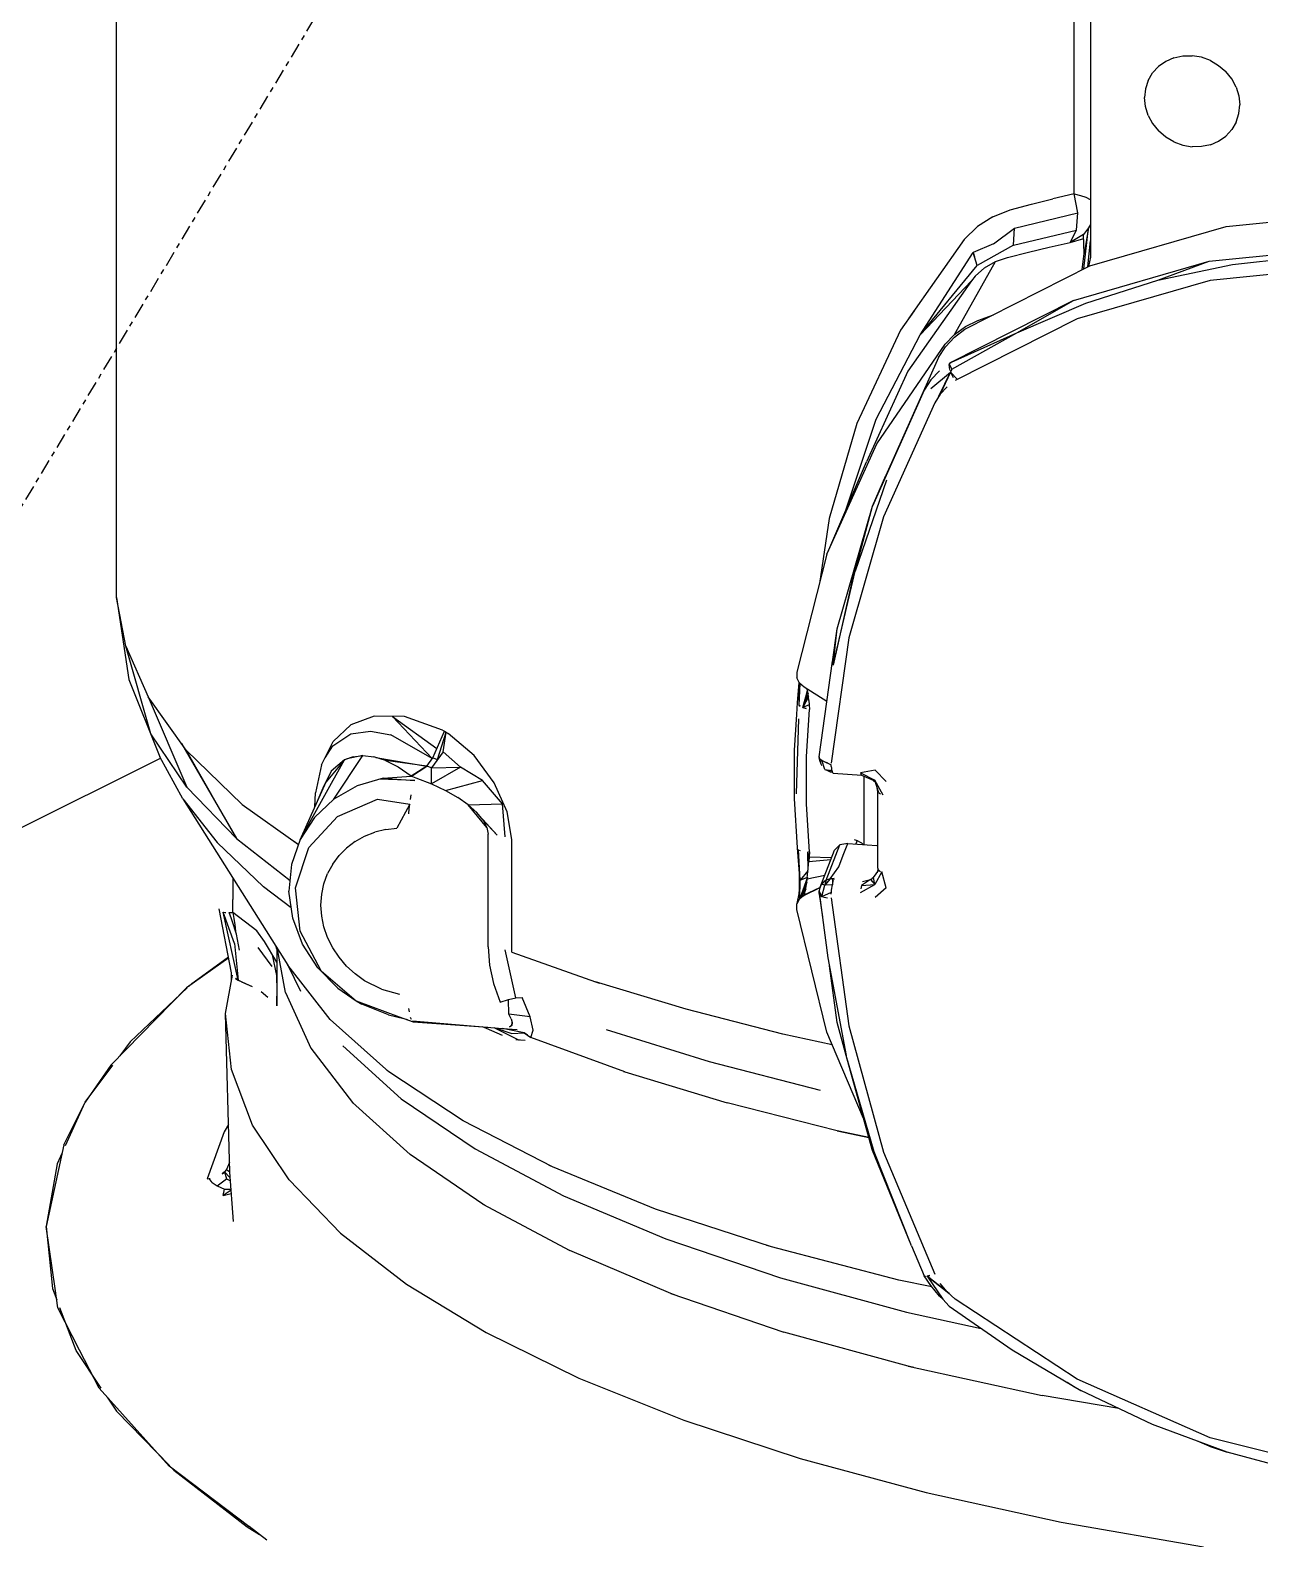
# Model space of a CAD drawing. Header units: millimetres. Extents: x -57554 to 16546, y 2142 to 98430.
# Drawn here: x -41620.9 to -41381.2, y 89984 to 90278.2 of the extents above; entities that cross this region are included whole.
import ezdxf

# ---------------------------------------------------------------- set-up
doc = ezdxf.new("R2010")
doc.units = ezdxf.units.MM
doc.linetypes.add('DXK_LINE_DOT3', pattern=[5.9187, 2.979, -0.9799, 0.9799, -0.9799])

msp = doc.modelspace()

# ---------------------------------------------------------------- linework, layer by layer
at = {"color": 1, "linetype": 'DXK_LINE_DOT3'}
msp.add_line((-42038.94, 89491.33), (-39029.54, 94507.43), dxfattribs=at)
at = {"color": 2, "linetype": 'Continuous'}
for p, q in [((-41604.11, 90167.53), (-41604.14, 90631.12)), ((-41417.44, 90246.27), (-41417.44, 90385.01)), ((-41414.21, 90370.96), (-41414.21, 90233.94)), ((-41397.97, 90272.8), (-41399.58, 90272.1)), ((-41397.97, 90272.8), (-41396.23, 90273.18)), ((-41396.23, 90273.18), (-41394.42, 90273.21)), ((-41392.6, 90272.91), (-41394.42, 90273.21)), ((-41390.86, 90272.27), (-41392.6, 90272.91)), ((-41390.86, 90272.27), (-41389.25, 90271.33)), ((-41403, 90268.37), (-41402.14, 90269.85)), ((-41402.14, 90269.85), (-41400.99, 90271.11)), ((-41399.58, 90272.1), (-41400.99, 90271.11)), ((-41389.25, 90271.33), (-41387.84, 90270.12)), ((-41386.69, 90268.68), (-41387.84, 90270.12)), ((-41403.53, 90266.75), (-41403.71, 90265.03)), ((-41403, 90268.37), (-41403.53, 90266.75)), ((-41385.83, 90267.08), (-41386.69, 90268.68)), ((-41385.83, 90267.08), (-41385.3, 90265.38)), ((-41403.53, 90263.28), (-41403.71, 90265.03)), ((-41385.3, 90265.38), (-41385.12, 90263.63)), ((-41385.3, 90261.91), (-41385.12, 90263.63)), ((-41403, 90261.58), (-41403.53, 90263.28)), ((-41403, 90261.58), (-41402.14, 90259.97)), ((-41385.83, 90260.28), (-41385.3, 90261.91)), ((-41402.14, 90259.97), (-41400.99, 90258.54)), ((-41399.58, 90257.33), (-41400.99, 90258.54)), ((-41389.25, 90256.55), (-41387.84, 90257.55)), ((-41386.69, 90258.81), (-41387.84, 90257.55)), ((-41385.83, 90260.28), (-41386.69, 90258.81)), ((-41397.97, 90256.39), (-41399.58, 90257.33)), ((-41397.97, 90256.39), (-41396.23, 90255.75)), ((-41396.23, 90255.75), (-41394.42, 90255.44)), ((-41392.6, 90255.48), (-41394.42, 90255.44)), ((-41390.86, 90255.85), (-41392.6, 90255.48)), ((-41390.86, 90255.85), (-41389.25, 90256.55)), ((-41417.44, 90246.27), (-41421.6, 90245.31)), ((-41417.44, 90246.27), (-41416.2, 90245.98)), ((-41416.72, 90242.6), (-41417.44, 90246.27)), ((-41416.2, 90245.98), (-41415.14, 90245.62)), ((-41433.27, 90241.79), (-41429.88, 90243.13)), ((-41429.88, 90243.13), (-41425.75, 90244.27)), ((-41425.75, 90244.27), (-41421.6, 90245.31)), ((-41415.14, 90245.62), (-41414.28, 90245.19)), ((-41414.28, 90245.19), (-41414.21, 90245.13)), ((-41433.27, 90241.79), (-41436.25, 90239.88)), ((-41429.05, 90239.58), (-41416.72, 90242.6)), ((-41416.98, 90239.19), (-41416.72, 90242.6)), ((-41414.21, 90240.27), (-41414.65, 90239.65)), ((-41414.37, 90232.21), (-41387.76, 90239.92)), ((-41387.76, 90239.92), (-41359.75, 90242.74)), ((-41438.84, 90237.39), (-41449.64, 90222.01)), ((-41438.84, 90237.39), (-41436.25, 90239.88)), ((-41433.15, 90236.52), (-41429.05, 90239.58)), ((-41429.23, 90236.26), (-41429.05, 90239.58)), ((-41429.23, 90236.26), (-41416.98, 90239.19)), ((-41418.17, 90236.78), (-41416.98, 90239.19)), ((-41415.57, 90238.37), (-41418.17, 90236.78)), ((-41418.17, 90236.78), (-41415.55, 90237.58)), ((-41414.65, 90239.65), (-41415.57, 90238.37)), ((-41415.48, 90234.62), (-41415.57, 90238.37)), ((-41415.54, 90231.62), (-41414.65, 90239.65)), ((-41414.65, 90239.65), (-41415.48, 90234.62)), ((-41414.74, 90232.02), (-41414.21, 90237.14)), ((-41447.43, 90218.81), (-41437.08, 90234.82)), ((-41433.15, 90236.52), (-41437.08, 90234.82)), ((-41437.08, 90234.82), (-41436.84, 90233.99)), ((-41436.33, 90232.29), (-41437.08, 90234.82)), ((-41429.23, 90236.26), (-41436.33, 90232.29)), ((-41430.39, 90233.86), (-41426.35, 90234.92)), ((-41426.35, 90234.92), (-41422.28, 90235.89)), ((-41422.28, 90235.89), (-41418.17, 90236.78)), ((-41415.83, 90231.51), (-41415.48, 90234.62)), ((-41391.09, 90233.14), (-41363.24, 90235.95)), ((-41386.56, 90232.49), (-41371.65, 90234.15)), ((-41447.43, 90218.81), (-41436.33, 90232.29)), ((-41440.72, 90218.84), (-41432.78, 90233.07)), ((-41438.7, 90219.89), (-41414.37, 90232.21)), ((-41436.72, 90230.21), (-41434.9, 90231.85)), ((-41434.9, 90231.85), (-41432.78, 90233.07)), ((-41432.78, 90233.07), (-41430.39, 90233.86)), ((-41417.55, 90225.48), (-41391.09, 90233.14)), ((-41415.89, 90231.44), (-41415.83, 90231.51)), ((-41414.21, 90233.94), (-41414.62, 90232.09)), ((-41401.11, 90229.42), (-41391.09, 90233.14)), ((-41401.11, 90229.42), (-41386.56, 90232.49)), ((-41363.56, 90232.16), (-41390.89, 90229.4)), ((-41437.45, 90229.32), (-41449.83, 90211.68)), ((-41447.43, 90218.81), (-41437.45, 90229.32)), ((-41436.72, 90230.21), (-41437.45, 90229.32)), ((-41390.89, 90229.4), (-41416.85, 90221.89)), ((-41415.16, 90224.97), (-41401.11, 90229.42)), ((-41417.55, 90225.48), (-41441.74, 90213.23)), ((-41428.58, 90219.18), (-41417.55, 90225.48)), ((-41448.61, 90223.48), (-41451.29, 90219.66)), ((-41436.21, 90221.55), (-41433.12, 90222.71)), ((-41428.58, 90219.18), (-41415.16, 90224.97)), ((-41451.29, 90219.66), (-41459.79, 90201.47)), ((-41440.75, 90218.34), (-41438.7, 90219.89)), ((-41440.72, 90218.84), (-41438.59, 90220.38)), ((-41416.85, 90221.89), (-41440.59, 90209.86)), ((-41438.59, 90220.38), (-41436.21, 90221.55)), ((-41456.01, 90202.36), (-41447.43, 90218.81)), ((-41455.89, 90197.53), (-41442.55, 90216.98)), ((-41443.87, 90214.34), (-41442.48, 90216.47)), ((-41442.55, 90216.98), (-41440.72, 90218.84)), ((-41442.48, 90216.47), (-41440.75, 90218.34)), ((-41441.31, 90213.45), (-41428.58, 90219.18)), ((-41441.24, 90212.11), (-41428.58, 90219.18)), ((-41443.87, 90214.34), (-41454.12, 90191.36)), ((-41441.31, 90213.45), (-41441.8, 90213.06)), ((-41449.83, 90211.68), (-41457.91, 90194.01)), ((-41445.38, 90208.33), (-41441.5, 90211.47)), ((-41445.33, 90209.99), (-41443.68, 90211.76)), ((-41443.8, 90206.8), (-41441.5, 90211.47)), ((-41441.5, 90211.47), (-41443.53, 90207.21)), ((-41441.8, 90213.06), (-41441.82, 90212.86)), ((-41441.82, 90212.86), (-41441.81, 90212.63)), ((-41441.81, 90212.63), (-41441.78, 90212.37)), ((-41441.8, 90213.06), (-41441.24, 90212.11)), ((-41441.78, 90212.37), (-41441.71, 90212.09)), ((-41441.71, 90212.09), (-41441.64, 90211.85)), ((-41441.24, 90212.11), (-41441.5, 90211.47)), ((-41441.5, 90211.47), (-41440.17, 90210.08)), ((-41441.5, 90211.47), (-41441.36, 90211.15)), ((-41441.36, 90211.15), (-41441.19, 90210.82)), ((-41441.19, 90210.82), (-41441.01, 90210.49)), ((-41446.65, 90207.97), (-41456.75, 90185.36)), ((-41445.33, 90209.99), (-41446.65, 90207.97)), ((-41443.53, 90207.21), (-41442.18, 90208.65)), ((-41444.61, 90205.55), (-41454.57, 90183.26)), ((-41443.53, 90207.21), (-41444.61, 90205.55)), ((-41443.53, 90207.21), (-41443.8, 90206.8)), ((-41461.87, 90184.77), (-41456.01, 90202.36)), ((-41459.79, 90201.47), (-41465.18, 90182.99)), ((-41465.62, 90176.02), (-41455.89, 90197.53)), ((-41465.44, 90176.42), (-41457.91, 90194.01)), ((-41454, 90190.44), (-41460.14, 90172.72)), ((-41456.75, 90185.36), (-41454.12, 90191.36)), ((-41463.61, 90161.45), (-41456.75, 90185.36)), ((-41460.14, 90172.72), (-41456.75, 90185.36)), ((-41465.18, 90182.99), (-41467.09, 90170.3)), ((-41454.57, 90183.26), (-41461.33, 90159.7)), ((-41465.62, 90176.02), (-41471.51, 90153.02)), ((-41460.14, 90173.53), (-41464.38, 90154.36)), ((-41464.38, 90154.36), (-41460.14, 90172.72)), ((-41604.11, 90167.53), (-41601.7, 90151.59)), ((-41602.3, 90158.07), (-41604.11, 90167.53)), ((-41464.58, 90154.58), (-41463.61, 90161.45)), ((-41464.38, 90154.36), (-41463.61, 90161.45)), ((-41597.42, 90140.95), (-41602.3, 90158.07)), ((-41602.3, 90158.07), (-41597.96, 90148.17)), ((-41461.33, 90159.7), (-41464.78, 90135.25)), ((-41467.15, 90136.51), (-41464.5, 90155.17)), ((-41471.51, 90153.02), (-41471.45, 90151.91)), ((-41470.95, 90150.86), (-41471.45, 90151.91)), ((-41601.7, 90151.59), (-41595.68, 90136.47)), ((-41471.34, 90147.07), (-41471, 90150.96)), ((-41471.01, 90146.5), (-41470.96, 90150.89)), ((-41471.01, 90146.5), (-41470.86, 90150.77)), ((-41470.08, 90150.06), (-41470.95, 90150.86)), ((-41469.43, 90149.61), (-41470.32, 90146.11)), ((-41470.32, 90146.11), (-41469.39, 90149.35)), ((-41469.3, 90148.83), (-41470.32, 90146.11)), ((-41465.62, 90147.26), (-41470.08, 90150.06)), ((-41469.53, 90149.71), (-41469.43, 90149.61)), ((-41469.3, 90148.83), (-41469.44, 90149.66)), ((-41469.38, 90149.37), (-41469.44, 90149.66)), ((-41469.43, 90149.61), (-41469.44, 90149.66)), ((-41469.38, 90149.37), (-41469.43, 90149.61)), ((-41469.3, 90148.83), (-41469.38, 90149.37)), ((-41469.22, 90148.2), (-41469.3, 90148.83)), ((-41590.55, 90137.81), (-41597.96, 90148.17)), ((-41597.96, 90148.17), (-41590.41, 90130.57)), ((-41471.47, 90144.73), (-41471.34, 90147.07)), ((-41470.82, 90146.36), (-41471.01, 90146.5)), ((-41471.01, 90146.5), (-41470.86, 90146.39)), ((-41469.22, 90148.2), (-41470.32, 90146.11)), ((-41469.06, 90146.65), (-41470.32, 90146.11)), ((-41470.32, 90146.11), (-41469.69, 90145.89)), ((-41470.02, 90145.99), (-41470.32, 90146.11)), ((-41469.69, 90145.89), (-41470.02, 90145.99)), ((-41469.14, 90147.47), (-41469.22, 90148.2)), ((-41469.14, 90147.47), (-41469.06, 90146.65)), ((-41469.06, 90146.65), (-41468.98, 90145.74)), ((-41553.85, 90144.45), (-41558.43, 90142.71)), ((-41547.95, 90144.33), (-41553.85, 90144.45)), ((-41550.28, 90144.38), (-41542.54, 90136.18)), ((-41550.28, 90144.38), (-41541.66, 90138.13)), ((-41540.53, 90141.7), (-41547.95, 90144.33)), ((-41471.93, 90137.82), (-41471.47, 90144.73)), ((-41471.52, 90129.29), (-41471.08, 90143.93)), ((-41469.59, 90136.53), (-41468.98, 90145.74)), ((-41590.41, 90130.57), (-41597.42, 90140.95)), ((-41561.91, 90138.66), (-41558.42, 90140.96)), ((-41561.84, 90139.45), (-41558.43, 90142.71)), ((-41558.43, 90142.71), (-41558.69, 90142.45)), ((-41558.42, 90140.96), (-41554.6, 90141.52)), ((-41554.6, 90141.52), (-41550.61, 90140.77)), ((-41542.54, 90136.18), (-41550.61, 90140.77)), ((-41542.47, 90136.28), (-41540.18, 90141.51)), ((-41541.5, 90136), (-41539.82, 90141.3)), ((-41540.53, 90141.7), (-41540.18, 90141.51)), ((-41540.43, 90137.47), (-41539.82, 90141.3)), ((-41540.18, 90141.51), (-41539.82, 90141.3)), ((-41539.82, 90141.3), (-41539.46, 90141.07)), ((-41534.41, 90136.72), (-41539.46, 90141.07)), ((-41591.44, 90139.06), (-41580.71, 90120.54)), ((-41590.55, 90137.81), (-41579.59, 90127.21)), ((-41580.71, 90120.54), (-41590.55, 90137.81)), ((-41564.13, 90134.93), (-41561.84, 90139.45)), ((-41563.45, 90136.27), (-41561.91, 90138.66)), ((-41540.43, 90137.47), (-41542.72, 90134.33)), ((-41537.06, 90134.48), (-41540.43, 90137.47)), ((-41471.93, 90128.37), (-41471.93, 90137.82)), ((-41624.03, 90122), (-41595.79, 90136.12)), ((-41595.79, 90136.12), (-41595.54, 90136.21)), ((-41595.79, 90136.12), (-41595.54, 90136.21)), ((-41591.14, 90128.27), (-41595.68, 90136.47)), ((-41568.3, 90120.36), (-41559.64, 90135.89)), ((-41564.13, 90134.93), (-41565.33, 90129.47)), ((-41559.64, 90135.89), (-41563.26, 90131.63)), ((-41559.64, 90135.89), (-41562.24, 90133.67)), ((-41561.76, 90128.21), (-41556.08, 90136.72)), ((-41557.97, 90136.5), (-41559.64, 90135.89)), ((-41559.13, 90136.07), (-41559.64, 90135.89)), ((-41556.08, 90136.72), (-41559.13, 90136.07)), ((-41557.97, 90136.5), (-41556.08, 90136.72)), ((-41556.08, 90136.72), (-41553.96, 90136.5)), ((-41551.65, 90135.8), (-41553.96, 90136.5)), ((-41553.52, 90136.37), (-41543.58, 90134.65)), ((-41543.58, 90134.65), (-41551.65, 90135.8)), ((-41551.65, 90135.8), (-41549.18, 90134.56)), ((-41549.18, 90134.56), (-41546.63, 90132.76)), ((-41549.18, 90134.56), (-41546.63, 90132.76)), ((-41543.58, 90134.65), (-41546.68, 90132.73)), ((-41546.61, 90132.75), (-41543.58, 90134.65)), ((-41543.58, 90134.65), (-41542.47, 90136.28)), ((-41542.72, 90134.33), (-41543.58, 90134.65)), ((-41542.72, 90134.33), (-41537.06, 90134.48)), ((-41537.06, 90134.48), (-41542.72, 90131.24)), ((-41542.72, 90131.24), (-41542.72, 90134.33)), ((-41542.47, 90136.28), (-41541.5, 90136)), ((-41532.75, 90131.88), (-41537.06, 90134.48)), ((-41530.49, 90131.45), (-41534.41, 90136.72)), ((-41469.59, 90127.25), (-41469.59, 90136.53)), ((-41467.15, 90136.51), (-41467.14, 90136.37)), ((-41467.14, 90136.4), (-41467.07, 90135.87)), ((-41466.96, 90135.49), (-41467.14, 90136.37)), ((-41467.14, 90136.37), (-41467.08, 90136.23)), ((-41466.96, 90135.49), (-41467.09, 90136.17)), ((-41467.08, 90136.23), (-41466.97, 90136.09)), ((-41467.07, 90135.87), (-41466.96, 90135.49)), ((-41466.97, 90136.09), (-41466.82, 90135.95)), ((-41466.63, 90135.82), (-41466.96, 90135.49)), ((-41466.96, 90135.49), (-41466.8, 90135.13)), ((-41466.82, 90135.95), (-41466.63, 90135.82)), ((-41466.82, 90135.95), (-41466.67, 90135.85)), ((-41466.8, 90135.13), (-41466.65, 90134.87)), ((-41466.65, 90134.87), (-41466.6, 90134.78)), ((-41466.05, 90133.99), (-41466.63, 90135.82)), ((-41466.63, 90135.82), (-41466.39, 90135.7)), ((-41466.39, 90135.7), (-41466.12, 90135.58)), ((-41466.13, 90135.57), (-41464.78, 90134.91)), ((-41466.12, 90135.58), (-41465.82, 90135.48)), ((-41466.05, 90133.99), (-41464.57, 90133.51)), ((-41466.05, 90133.99), (-41464.67, 90133.84)), ((-41465.82, 90135.48), (-41464.78, 90134.91)), ((-41465.82, 90135.48), (-41465.5, 90135.39)), ((-41464.76, 90134.58), (-41464.78, 90134.91)), ((-41464.76, 90134.58), (-41464.74, 90134.29)), ((-41464.74, 90134.29), (-41464.71, 90134.02)), ((-41464.67, 90133.84), (-41464.71, 90134.02)), ((-41464.71, 90134.02), (-41464.66, 90133.8)), ((-41568.01, 90120.89), (-41563.26, 90131.63)), ((-41562.24, 90133.67), (-41563.88, 90130.4)), ((-41552.1, 90132.34), (-41557.21, 90130.81)), ((-41545.97, 90131.89), (-41552.79, 90132.14)), ((-41552.1, 90132.34), (-41546.68, 90132.73)), ((-41552.1, 90132.34), (-41545.97, 90131.89)), ((-41546.68, 90132.73), (-41546.61, 90132.75)), ((-41546.68, 90132.73), (-41546.38, 90132.63)), ((-41546.38, 90132.63), (-41546.08, 90132.52)), ((-41546.08, 90132.52), (-41545.77, 90132.39)), ((-41545.77, 90132.39), (-41542.72, 90131.24)), ((-41542.72, 90131.24), (-41539.99, 90129.95)), ((-41539.99, 90129.95), (-41532.75, 90131.88)), ((-41528.84, 90127.34), (-41532.75, 90131.88)), ((-41527.93, 90125.75), (-41530.49, 90131.45)), ((-41465.38, 90133.77), (-41464.99, 90133.59)), ((-41464.99, 90133.59), (-41464.57, 90133.51)), ((-41464.99, 90133.59), (-41464.57, 90133.51)), ((-41464.66, 90133.8), (-41464.61, 90133.61)), ((-41464.55, 90133.46), (-41464.61, 90133.61)), ((-41464.49, 90133.36), (-41464.55, 90133.46)), ((-41464.49, 90133.36), (-41464.42, 90133.31)), ((-41464.42, 90133.31), (-41458.8, 90132.89)), ((-41464.42, 90133.31), (-41464.35, 90133.31)), ((-41456.22, 90133.86), (-41459.04, 90133.37)), ((-41459.04, 90133.37), (-41456.25, 90131.92)), ((-41458.93, 90133.04), (-41458.99, 90133.18)), ((-41458.87, 90132.94), (-41458.93, 90133.04)), ((-41458.87, 90132.94), (-41456.58, 90131.96)), ((-41458.87, 90132.94), (-41458.8, 90132.89)), ((-41458.35, 90119.37), (-41458.35, 90132.72)), ((-41456.25, 90131.92), (-41456.58, 90131.96)), ((-41456.58, 90131.96), (-41456.11, 90131.48)), ((-41455.49, 90129.46), (-41456.25, 90131.92)), ((-41454.64, 90129.02), (-41456.25, 90131.92)), ((-41454.08, 90131.65), (-41456.22, 90133.86)), ((-41591.14, 90128.27), (-41570.72, 90095.85)), ((-41591.14, 90128.27), (-41584.47, 90119.78)), ((-41580.71, 90120.54), (-41590.41, 90130.57)), ((-41561.76, 90128.21), (-41565.52, 90124.67)), ((-41565.42, 90126.74), (-41565.33, 90129.47)), ((-41563.88, 90130.4), (-41564.83, 90128.09)), ((-41557.21, 90130.81), (-41561.76, 90128.21)), ((-41561.02, 90124.88), (-41553.25, 90128.25)), ((-41553.25, 90128.25), (-41546.93, 90127.27)), ((-41546.8, 90128.19), (-41546.66, 90129.06)), ((-41546.8, 90128.19), (-41546.73, 90128.67)), ((-41546.73, 90128.67), (-41546.66, 90129.06)), ((-41539.99, 90129.95), (-41537.59, 90128.56)), ((-41535.54, 90127.11), (-41537.59, 90128.56)), ((-41471.34, 90118.76), (-41471.93, 90128.37)), ((-41455.66, 90129.72), (-41455.9, 90130.79)), ((-41455.66, 90129.72), (-41455.67, 90129.86)), ((-41455.67, 90114.78), (-41455.67, 90129.78)), ((-41455.34, 90129.34), (-41455.49, 90129.46)), ((-41455.15, 90129.22), (-41455.34, 90129.34)), ((-41579.59, 90127.21), (-41568.63, 90119.42)), ((-41546.93, 90127.27), (-41549.44, 90122.6)), ((-41547.11, 90125.38), (-41547.03, 90126.34)), ((-41547.03, 90126.34), (-41546.93, 90127.27)), ((-41535.54, 90127.11), (-41528.84, 90127.34)), ((-41531.89, 90122.7), (-41535.54, 90127.11)), ((-41533.87, 90125.62), (-41535.54, 90127.11)), ((-41532.63, 90124.13), (-41533.87, 90125.62)), ((-41528.36, 90120.86), (-41528.84, 90127.34)), ((-41527.06, 90120.4), (-41527.93, 90125.75)), ((-41468.98, 90117.95), (-41469.59, 90127.25)), ((-41565.52, 90124.67), (-41568.3, 90120.36)), ((-41566.61, 90118.8), (-41561.02, 90124.88)), ((-41551.62, 90122.35), (-41553.73, 90121.83)), ((-41551.62, 90122.35), (-41549.44, 90122.6)), ((-41529.91, 90121.2), (-41533.38, 90125.03)), ((-41529.91, 90121.2), (-41532.63, 90124.13)), ((-41532.63, 90124.13), (-41531.89, 90122.7)), ((-41531.89, 90122.7), (-41531.65, 90121.4)), ((-41584.47, 90119.78), (-41575.43, 90111.11)), ((-41580.71, 90120.54), (-41570.28, 90112.39)), ((-41568.3, 90120.36), (-41569.98, 90115.49)), ((-41569.39, 90119.96), (-41568.63, 90119.42)), ((-41557.58, 90119.99), (-41559.26, 90118.71)), ((-41557.58, 90119.99), (-41555.73, 90121.04)), ((-41555.73, 90121.04), (-41553.73, 90121.83)), ((-41531.65, 90099.41), (-41531.65, 90121.4)), ((-41527.06, 90098.4), (-41527.06, 90120.4)), ((-41465.73, 90112.44), (-41463.08, 90119.33)), ((-41463.08, 90119.33), (-41464.16, 90118.31)), ((-41461.56, 90119.62), (-41463.08, 90119.33)), ((-41462.44, 90117.33), (-41461.56, 90119.62)), ((-41461.56, 90119.62), (-41455.88, 90119.19)), ((-41460.29, 90120.34), (-41459.75, 90120.15)), ((-41459.75, 90120.15), (-41459.96, 90119.5)), ((-41459.75, 90120.15), (-41459.29, 90119.93)), ((-41459.29, 90119.93), (-41458.9, 90119.7)), ((-41458.9, 90119.7), (-41458.59, 90119.46)), ((-41458.59, 90119.46), (-41458.54, 90119.39)), ((-41569.18, 90110.94), (-41566.61, 90118.8)), ((-41561.96, 90115.55), (-41560.72, 90117.22)), ((-41560.72, 90117.22), (-41559.26, 90118.71)), ((-41470.96, 90113.72), (-41471.34, 90118.76)), ((-41470.84, 90112.43), (-41471.16, 90118.4)), ((-41471.01, 90118.3), (-41470.86, 90118.23)), ((-41471.01, 90118.3), (-41470.82, 90118.21)), ((-41469.06, 90117.02), (-41469.34, 90117.96)), ((-41469.34, 90117.96), (-41469.14, 90116.09)), ((-41469.3, 90114.4), (-41469.34, 90117.96)), ((-41469.06, 90117.02), (-41469.14, 90116.09)), ((-41469.14, 90116.09), (-41464.88, 90116.45)), ((-41468.98, 90117.95), (-41469.06, 90117.02)), ((-41469.06, 90117.02), (-41464.72, 90116.86)), ((-41466.96, 90111.08), (-41464.16, 90118.31)), ((-41463.32, 90115.05), (-41462.44, 90117.33)), ((-41455.88, 90119.19), (-41455.67, 90119.19)), ((-41569.98, 90115.49), (-41570.48, 90110.3)), ((-41563.66, 90111.75), (-41562.95, 90113.71)), ((-41561.96, 90115.55), (-41562.95, 90113.71)), ((-41470.99, 90110.17), (-41470.96, 90113.72)), ((-41469.31, 90114.29), (-41470.84, 90112.43)), ((-41469.47, 90112.7), (-41466.05, 90113.44)), ((-41469.45, 90112.86), (-41469.14, 90116.09)), ((-41464.99, 90112.7), (-41463.32, 90115.05)), ((-41456.51, 90112.97), (-41455.49, 90114.39)), ((-41454.91, 90114.04), (-41456.25, 90111.59)), ((-41455.74, 90114.18), (-41455.85, 90113.89)), ((-41455.67, 90114.54), (-41455.74, 90114.18)), ((-41455.67, 90114.78), (-41455.67, 90114.54)), ((-41455.6, 90114.52), (-41455.67, 90114.54)), ((-41455.67, 90114.54), (-41455.6, 90114.48)), ((-41455.66, 90114.65), (-41455.6, 90114.52)), ((-41455.6, 90114.52), (-41455.49, 90114.39)), ((-41455.49, 90114.39), (-41455.34, 90114.26)), ((-41455.34, 90114.26), (-41455.15, 90114.15)), ((-41454.09, 90110.96), (-41454.91, 90114.04)), ((-41581.41, 90112.82), (-41581.41, 90111.22)), ((-41581.41, 90111.22), (-41581.41, 90108.68)), ((-41570.03, 90107.06), (-41575.43, 90111.11)), ((-41568.33, 90102.5), (-41569.18, 90110.94)), ((-41564.1, 90109.69), (-41563.66, 90111.75)), ((-41471.02, 90109.77), (-41470.84, 90112.43)), ((-41469.43, 90113.03), (-41470.91, 90108.89)), ((-41469.47, 90112.7), (-41470.91, 90108.89)), ((-41470.91, 90108.89), (-41470.84, 90112.43)), ((-41469.56, 90111.99), (-41470.91, 90108.89)), ((-41469.65, 90111.34), (-41470.91, 90108.89)), ((-41469.74, 90110.78), (-41470.91, 90108.89)), ((-41470.84, 90112.43), (-41469.43, 90113.03)), ((-41467.01, 90110.92), (-41470.08, 90109.46)), ((-41470.03, 90109.57), (-41466.98, 90111.03)), ((-41469.83, 90110.29), (-41469.74, 90110.78)), ((-41469.74, 90110.78), (-41469.65, 90111.34)), ((-41469.65, 90111.34), (-41469.56, 90111.99)), ((-41469.56, 90111.99), (-41469.47, 90112.7)), ((-41469.47, 90112.7), (-41469.43, 90113.03)), ((-41469.45, 90112.86), (-41469.47, 90112.7)), ((-41467.07, 90110.73), (-41467.12, 90110.36)), ((-41466.96, 90111.08), (-41467.07, 90110.73)), ((-41466.8, 90111.42), (-41466.96, 90111.08)), ((-41466.8, 90111.42), (-41466.6, 90111.73)), ((-41466.65, 90111.65), (-41466.8, 90111.42)), ((-41466.6, 90111.73), (-41466.65, 90111.65)), ((-41466.05, 90111.48), (-41466.65, 90111.65)), ((-41466.63, 90109.28), (-41466.05, 90111.48)), ((-41466.61, 90111.68), (-41465.73, 90112.44)), ((-41466.35, 90112), (-41466.6, 90111.73)), ((-41465.73, 90112.44), (-41466.35, 90112)), ((-41464.99, 90112.7), (-41466.05, 90111.48)), ((-41465.73, 90112.44), (-41466.05, 90111.48)), ((-41464.55, 90111.53), (-41466.05, 90111.48)), ((-41464.99, 90112.7), (-41465.73, 90112.44)), ((-41464.19, 90112.76), (-41464.99, 90112.7)), ((-41464.56, 90112.73), (-41464.99, 90112.7)), ((-41464.74, 90110.09), (-41464.71, 90110.46)), ((-41464.71, 90110.46), (-41464.66, 90110.83)), ((-41464.71, 90110.46), (-41464.67, 90110.76)), ((-41464.67, 90110.76), (-41464.66, 90110.83)), ((-41464.66, 90110.83), (-41464.61, 90111.19)), ((-41464.61, 90111.19), (-41464.55, 90111.53)), ((-41464.56, 90112.73), (-41464.23, 90112.76)), ((-41464.56, 90112.73), (-41464.55, 90111.53)), ((-41464.42, 90112.12), (-41464.56, 90112.73)), ((-41464.55, 90111.53), (-41464.49, 90111.84)), ((-41464.49, 90111.84), (-41464.42, 90112.12)), ((-41464.42, 90112.12), (-41464.35, 90112.38)), ((-41464.27, 90112.59), (-41464.19, 90112.76)), ((-41464.27, 90112.59), (-41464.2, 90112.74)), ((-41459.08, 90110.04), (-41456.25, 90111.59)), ((-41458.93, 90111.1), (-41458.99, 90110.77)), ((-41458.87, 90111.42), (-41458.93, 90111.1)), ((-41457.11, 90112.58), (-41458.87, 90111.42)), ((-41458.87, 90111.42), (-41456.25, 90111.59)), ((-41458.65, 90112.16), (-41457.11, 90112.58)), ((-41457.11, 90112.58), (-41456.79, 90112.76)), ((-41457.11, 90112.58), (-41456.25, 90111.59)), ((-41456.51, 90112.97), (-41456.79, 90112.76)), ((-41456.25, 90111.59), (-41456.51, 90112.97)), ((-41454.09, 90110.96), (-41456.23, 90109.08)), ((-41581.41, 90106.14), (-41581.41, 90108.68)), ((-41569.76, 90105.04), (-41570.48, 90110.3)), ((-41564.24, 90107.58), (-41564.1, 90109.69)), ((-41564.1, 90105.44), (-41564.24, 90107.58)), ((-41471.51, 90106.71), (-41471.45, 90107.81)), ((-41471.45, 90107.81), (-41470.95, 90108.78)), ((-41471.41, 90107.92), (-41471.02, 90109.77)), ((-41471.36, 90108.02), (-41471.41, 90107.92)), ((-41471.36, 90108.02), (-41470.91, 90108.89)), ((-41470.91, 90108.89), (-41471.02, 90109.77)), ((-41470.08, 90109.46), (-41470.95, 90108.78)), ((-41470.91, 90108.89), (-41470.03, 90109.57)), ((-41470.03, 90109.57), (-41469.93, 90109.89)), ((-41469.93, 90109.89), (-41469.83, 90110.29)), ((-41467.15, 90109.86), (-41467.12, 90110.36)), ((-41467.15, 90109.86), (-41467.14, 90109.73)), ((-41467.14, 90109.73), (-41466.5, 90105.3)), ((-41467.14, 90109.73), (-41467.08, 90109.6)), ((-41467.08, 90109.6), (-41467.12, 90110.36)), ((-41466.63, 90109.28), (-41467.12, 90110.36)), ((-41467.08, 90109.6), (-41465.44, 90097.31)), ((-41467.08, 90109.6), (-41466.97, 90109.49)), ((-41466.97, 90109.49), (-41466.82, 90109.38)), ((-41466.82, 90109.38), (-41466.67, 90109.3)), ((-41466.82, 90109.38), (-41466.63, 90109.28)), ((-41466.63, 90109.28), (-41464.74, 90110.09)), ((-41466.39, 90109.19), (-41466.63, 90109.28)), ((-41466.39, 90109.19), (-41466.12, 90109.12)), ((-41466.12, 90109.12), (-41465.82, 90109.06)), ((-41465.82, 90109.06), (-41465.5, 90109.01)), ((-41464.78, 90108.97), (-41461.33, 90084.01)), ((-41464.76, 90109.71), (-41464.74, 90110.09)), ((-41581.67, 90094.36), (-41584.06, 90106.84)), ((-41583.29, 90106.21), (-41582.77, 90106.13)), ((-41580.39, 90092.95), (-41583.29, 90106.21)), ((-41581.12, 90100.08), (-41583.29, 90106.21)), ((-41583.29, 90106.21), (-41582.9, 90106.15)), ((-41582.9, 90106.15), (-41582.77, 90106.13)), ((-41582.12, 90106.12), (-41581.41, 90106.14)), ((-41581.68, 90104.92), (-41582.12, 90106.12)), ((-41581.28, 90103.71), (-41581.68, 90104.92)), ((-41576.74, 90102.57), (-41581.41, 90106.14)), ((-41581.41, 90106.14), (-41581.23, 90104.94)), ((-41581.23, 90104.94), (-41581.06, 90103.72)), ((-41567.86, 90099.97), (-41569.76, 90105.04)), ((-41563.66, 90103.32), (-41564.1, 90105.44)), ((-41465.62, 90082.82), (-41471.51, 90106.71)), ((-41580.91, 90102.5), (-41581.28, 90103.71)), ((-41581.06, 90103.72), (-41580.91, 90102.5)), ((-41580.71, 90101.93), (-41580.91, 90102.5)), ((-41580.13, 90098.81), (-41580.71, 90101.93)), ((-41575.28, 90100.47), (-41576.74, 90102.57)), ((-41564.19, 90094.76), (-41568.33, 90102.5)), ((-41562.95, 90101.25), (-41563.66, 90103.32)), ((-41581.12, 90100.08), (-41580.39, 90092.95)), ((-41573.75, 90095.62), (-41576.5, 90099.32)), ((-41572.85, 90096.43), (-41575.28, 90100.47)), ((-41572.85, 90099), (-41572.97, 90099.42)), ((-41572.9, 90099.31), (-41572.85, 90099)), ((-41572.85, 90099.24), (-41572.85, 90099)), ((-41572.85, 90099), (-41572.85, 90096.43)), ((-41571.14, 90090.54), (-41572.71, 90099.01)), ((-41564.87, 90095.34), (-41567.86, 90099.97)), ((-41561.96, 90099.27), (-41562.95, 90101.25)), ((-41560.72, 90097.4), (-41561.96, 90099.27)), ((-41531.65, 90099.41), (-41531.4, 90095.86)), ((-41526.23, 90089.47), (-41528.36, 90098.86)), ((-41582.23, 90097.28), (-41590.46, 90091.44)), ((-41589.43, 90092.29), (-41582.27, 90097.48)), ((-41572.85, 90093.86), (-41573.71, 90097.86)), ((-41572.85, 90096.43), (-41572.85, 90093.86)), ((-41570.72, 90095.85), (-41570.8, 90096.03)), ((-41570.72, 90095.85), (-41568.21, 90090.81)), ((-41562.44, 90085.24), (-41570.72, 90095.85)), ((-41559.26, 90095.69), (-41560.72, 90097.4)), ((-41531.4, 90095.86), (-41530.64, 90092.28)), ((-41527.06, 90098.4), (-41510.72, 90092.59)), ((-41465.44, 90097.31), (-41461.88, 90078.24)), ((-41463.61, 90084.66), (-41465.14, 90095.75)), ((-41582.83, 90086.45), (-41581.51, 90093.93)), ((-41581.67, 90093.02), (-41581.67, 90094.36)), ((-41580.89, 90093.26), (-41580.39, 90092.95)), ((-41580.36, 90092.93), (-41580.89, 90093.26)), ((-41580.36, 90092.93), (-41579.68, 90092.61)), ((-41579.72, 90092.63), (-41580.36, 90092.93)), ((-41572.85, 90093.12), (-41572.85, 90093.86)), ((-41572.85, 90093.86), (-41572.84, 90087.93)), ((-41572.85, 90092.39), (-41572.85, 90093.12)), ((-41560.95, 90091.38), (-41564.87, 90095.34)), ((-41564.19, 90094.76), (-41557.39, 90088.9)), ((-41557.58, 90094.16), (-41559.26, 90095.69)), ((-41555.73, 90092.84), (-41557.58, 90094.16)), ((-41552.43, 90091.19), (-41555.73, 90092.84)), ((-41590.46, 90091.44), (-41605.19, 90076.39)), ((-41590.34, 90091.43), (-41601.42, 90080.89)), ((-41589.95, 90091.79), (-41589.43, 90092.29)), ((-41579.72, 90092.63), (-41577.65, 90091.68)), ((-41579.68, 90092.61), (-41577.65, 90091.68)), ((-41574.57, 90089.55), (-41575.93, 90090.65)), ((-41572.85, 90092.39), (-41572.85, 90091.66)), ((-41572.85, 90091.66), (-41572.84, 90089.8)), ((-41571.11, 90090.49), (-41571.14, 90090.54)), ((-41571.14, 90090.54), (-41566.2, 90079.69)), ((-41560.95, 90091.38), (-41557.39, 90088.9)), ((-41552.43, 90091.19), (-41548.91, 90090.23)), ((-41530.64, 90092.28), (-41529.34, 90088.67)), ((-41510.72, 90092.59), (-41509.95, 90092.36)), ((-41493.07, 90087.26), (-41510.72, 90092.59)), ((-41572.84, 90087.93), (-41572.84, 90089.8)), ((-41557.39, 90088.9), (-41556.28, 90088.27)), ((-41557.39, 90088.9), (-41548.97, 90085.82)), ((-41551.09, 90086.16), (-41556.28, 90088.27)), ((-41547.01, 90086.74), (-41547.1, 90087.44)), ((-41529.34, 90088.67), (-41527.7, 90089.16)), ((-41527.7, 90089.16), (-41526.23, 90089.47)), ((-41527.6, 90086.3), (-41527.7, 90089.16)), ((-41526.23, 90089.47), (-41525.04, 90089.57)), ((-41523.49, 90085.77), (-41525.04, 90089.57)), ((-41474.19, 90082.42), (-41493.07, 90087.26)), ((-41582.03, 90055.47), (-41582.83, 90086.45)), ((-41581.71, 90075.51), (-41582.83, 90086.45)), ((-41551.01, 90075.08), (-41562.44, 90085.24)), ((-41551.09, 90086.16), (-41548.11, 90085.48)), ((-41548.97, 90085.82), (-41546.25, 90084.84)), ((-41548.11, 90085.48), (-41547.44, 90085.26)), ((-41546.6, 90085.24), (-41546.76, 90085.63)), ((-41546.73, 90085.55), (-41546.76, 90085.63)), ((-41546.6, 90085.24), (-41546.73, 90085.55)), ((-41546.43, 90084.98), (-41528.88, 90083.54)), ((-41546.25, 90084.84), (-41531.71, 90083.78)), ((-41527.14, 90085.38), (-41527.6, 90086.3)), ((-41523.49, 90085.77), (-41527.6, 90086.3)), ((-41527.5, 90083.76), (-41527.08, 90084.14)), ((-41527.07, 90084.13), (-41527.5, 90083.76)), ((-41527.14, 90085.38), (-41526.96, 90084.67)), ((-41527.07, 90084.15), (-41526.96, 90084.67)), ((-41526.96, 90084.67), (-41527.07, 90084.13)), ((-41522.9, 90083.18), (-41523.49, 90085.77)), ((-41461.88, 90078.24), (-41463.61, 90084.66)), ((-41461.33, 90084.01), (-41454.57, 90059.42)), ((-41531.96, 90083.49), (-41532.78, 90083.85)), ((-41528.86, 90082.18), (-41531.96, 90083.49)), ((-41530.55, 90083.68), (-41525.6, 90081.26)), ((-41530.29, 90083.66), (-41527.06, 90082.57)), ((-41524.61, 90082.67), (-41528.88, 90083.54)), ((-41528.88, 90083.54), (-41526, 90083.35)), ((-41527.06, 90082.57), (-41524.61, 90082.67)), ((-41525.6, 90081.26), (-41526.29, 90081.32)), ((-41524.41, 90081.16), (-41526.29, 90081.32)), ((-41524.01, 90082.23), (-41524.61, 90082.67)), ((-41524.61, 90082.67), (-41523.36, 90081.74)), ((-41524.01, 90082.23), (-41523.36, 90081.74)), ((-41523.36, 90081.74), (-41522.9, 90083.18)), ((-41505.01, 90075.06), (-41523.36, 90081.74)), ((-41508.65, 90083.32), (-41488.55, 90077.07)), ((-41464.57, 90080.34), (-41474.19, 90082.42)), ((-41458.48, 90065.98), (-41465.62, 90082.82)), ((-41601.42, 90080.89), (-41603.46, 90078.16)), ((-41566.2, 90079.69), (-41558.08, 90069.11)), ((-41559.96, 90080.12), (-41548.58, 90069.83)), ((-41456.81, 90059.93), (-41461.88, 90078.24)), ((-41456.42, 90059.44), (-41461.88, 90078.24)), ((-41605.19, 90076.39), (-41610.2, 90069.12)), ((-41610.2, 90069.12), (-41604.82, 90076.34)), ((-41577.58, 90064.65), (-41581.71, 90075.51)), ((-41551.01, 90075.08), (-41551.31, 90075.35)), ((-41505.28, 90075.16), (-41505.01, 90075.06)), ((-41488.55, 90077.07), (-41466.92, 90071.47)), ((-41536.52, 90065.48), (-41551.01, 90075.08)), ((-41505.01, 90075.06), (-41485.07, 90068.99)), ((-41548.58, 90069.83), (-41534.19, 90060.06)), ((-41614.36, 90060.81), (-41610.2, 90069.12)), ((-41614.04, 90060.73), (-41610.2, 90069.12)), ((-41558.08, 90069.11), (-41557.9, 90068.95)), ((-41546.87, 90058.93), (-41558.08, 90069.11)), ((-41463.64, 90063.56), (-41485.07, 90068.99)), ((-41582.27, 90064.8), (-41583.13, 90063.36)), ((-41570.46, 90053.99), (-41577.58, 90064.65)), ((-41519.14, 90056.52), (-41536.52, 90065.48)), ((-41459.61, 90062.71), (-41463.64, 90063.56)), ((-41463.64, 90063.56), (-41457.45, 90062.26)), ((-41614.36, 90060.81), (-41617.82, 90044.93)), ((-41583.13, 90063.36), (-41586.46, 90054.22)), ((-41457.45, 90062.26), (-41459.61, 90062.71)), ((-41614.7, 90059.29), (-41615.69, 90057.11)), ((-41532.69, 90049.26), (-41546.87, 90058.93)), ((-41534.19, 90060.06), (-41516.94, 90050.91)), ((-41456.75, 90059.72), (-41456.81, 90059.93)), ((-41456.75, 90059.72), (-41456.81, 90059.93)), ((-41449.1, 90041.11), (-41456.75, 90059.72)), ((-41449.1, 90041.11), (-41456.42, 90059.44)), ((-41454.57, 90059.42), (-41444.61, 90035.64)), ((-41615.69, 90057.11), (-41617.82, 90044.99)), ((-41583.52, 90055.16), (-41583.07, 90055.53)), ((-41583.11, 90055.49), (-41583.52, 90055.16)), ((-41583.05, 90055.54), (-41583.11, 90055.49)), ((-41582.64, 90055.99), (-41583.05, 90055.54)), ((-41583.05, 90055.54), (-41582.64, 90054.23)), ((-41581.95, 90054.4), (-41583.05, 90055.54)), ((-41582.08, 90057.36), (-41582.64, 90055.99)), ((-41582.64, 90055.99), (-41582.04, 90055.58)), ((-41581.3, 90045.88), (-41582.03, 90055.47)), ((-41519.14, 90056.52), (-41519.73, 90056.83)), ((-41499.03, 90048.31), (-41519.14, 90056.52)), ((-41586.46, 90054.22), (-41585.82, 90054.26)), ((-41586.46, 90054.22), (-41586.07, 90054.26)), ((-41586.07, 90054.26), (-41585.82, 90054.26)), ((-41585.48, 90053.51), (-41586.06, 90054.25)), ((-41585.48, 90053.51), (-41584.48, 90052.81)), ((-41584.48, 90052.81), (-41582.64, 90054.23)), ((-41584.48, 90052.81), (-41583.08, 90052.2)), ((-41583.31, 90050.93), (-41583.08, 90052.2)), ((-41581.76, 90051.97), (-41583.31, 90050.93)), ((-41583.08, 90052.2), (-41581.78, 90052.17)), ((-41582.64, 90054.23), (-41581.91, 90053.83)), ((-41560.43, 90043.63), (-41570.46, 90053.99)), ((-41583.31, 90050.93), (-41581.72, 90051.36)), ((-41532.27, 90049.04), (-41532.69, 90049.26)), ((-41532.69, 90049.26), (-41515.7, 90040.2)), ((-41516.94, 90050.91), (-41497.03, 90042.49)), ((-41476.43, 90040.93), (-41499.03, 90048.31)), ((-41617.82, 90044.74), (-41617.82, 90044.93)), ((-41617.82, 90044.93), (-41616.59, 90032.8)), ((-41616.07, 90032.84), (-41617.82, 90044.93)), ((-41560.43, 90043.63), (-41547.58, 90033.67)), ((-41496.06, 90031.86), (-41515.7, 90040.2)), ((-41497.03, 90042.49), (-41474.66, 90034.89)), ((-41476.43, 90040.93), (-41477.35, 90041.23)), ((-41451.6, 90034.46), (-41476.43, 90040.93)), ((-41449.1, 90041.11), (-41446.64, 90035.3)), ((-41474.66, 90034.89), (-41450.09, 90028.18)), ((-41445.15, 90033.14), (-41451.6, 90034.46)), ((-41446.64, 90035.3), (-41446.69, 90035.37)), ((-41445.33, 90033.37), (-41446.64, 90035.3)), ((-41446.42, 90035.22), (-41446.29, 90035.21)), ((-41445.54, 90035.33), (-41446.05, 90035.22)), ((-41446.05, 90035.22), (-41445.81, 90035.26)), ((-41441.79, 90031.81), (-41446.05, 90035.22)), ((-41446.05, 90035.22), (-41442.18, 90032.17)), ((-41446.05, 90035.22), (-41443.05, 90030.76)), ((-41445.81, 90035.26), (-41445.54, 90035.33)), ((-41616.59, 90032.8), (-41615.74, 90030.58)), ((-41615.51, 90029.03), (-41616.06, 90032.82)), ((-41547.58, 90033.67), (-41532.03, 90024.21)), ((-41495.32, 90031.6), (-41496.06, 90031.86)), ((-41496.06, 90031.86), (-41474.02, 90024.31)), ((-41443.68, 90031.35), (-41445.33, 90033.37)), ((-41443.68, 90031.35), (-41443.05, 90030.76)), ((-41442.18, 90032.17), (-41443.53, 90033.82)), ((-41442.18, 90032.17), (-41441.79, 90031.81)), ((-41440.59, 90030.72), (-41442.18, 90032.17)), ((-41611.3, 90020.81), (-41615.51, 90029.03)), ((-41611.99, 90020.74), (-41615.16, 90029.05)), ((-41450.09, 90028.18), (-41435.55, 90025.04)), ((-41441.82, 90029.42), (-41443.05, 90030.76)), ((-41443.05, 90030.76), (-41441.81, 90029.4)), ((-41441.81, 90029.4), (-41429.52, 90020.84)), ((-41416.85, 90015.12), (-41440.59, 90030.72)), ((-41532.03, 90024.21), (-41513.95, 90015.33)), ((-41449.79, 90017.65), (-41474.02, 90024.31)), ((-41607.09, 90013.41), (-41611.99, 90020.74)), ((-41607.47, 90013.36), (-41611.3, 90020.81)), ((-41429.52, 90020.84), (-41416.15, 90012.95)), ((-41448.66, 90017.4), (-41449.79, 90017.65)), ((-41449.79, 90017.65), (-41423.67, 90011.95)), ((-41593.83, 89998.19), (-41607.47, 90013.36)), ((-41513.95, 90015.33), (-41493.49, 90007.11)), ((-41417.55, 90013.69), (-41418.79, 90014.5)), ((-41417.55, 90013.69), (-41416.15, 90012.95)), ((-41390.89, 90003.7), (-41416.85, 90015.12)), ((-41605.89, 90011.6), (-41604.08, 90008.9)), ((-41408.74, 90009.42), (-41423.67, 90011.95)), ((-41402.14, 90006.29), (-41416.15, 90012.95)), ((-41604.08, 90008.9), (-41593.73, 89998.21)), ((-41493.49, 90007.11), (-41470.86, 89999.65)), ((-41387.62, 90000.93), (-41402.14, 90006.29)), ((-41391.09, 90002.04), (-41393.38, 90003.05)), ((-41391.09, 90002.04), (-41387.62, 90000.93)), ((-41363.56, 89996.82), (-41390.89, 90003.7)), ((-41470.86, 89999.65), (-41446.27, 89993.02)), ((-41372.74, 89996.92), (-41387.62, 90000.93)), ((-41578.29, 89986.41), (-41593.83, 89998.19)), ((-41592.94, 89997.39), (-41593.39, 89997.86)), ((-41592.94, 89997.39), (-41578.66, 89986.32)), ((-41446.27, 89993.02), (-41419.97, 89987.26)), ((-41419.97, 89987.26), (-41392.2, 89982.45)), ((-41578.66, 89986.32), (-41576.25, 89984.86)), ((-41574.81, 89983.77), (-41578.27, 89986.39))]:
    msp.add_line(p, q, dxfattribs=at)

doc.saveas('drawing.dxf')
